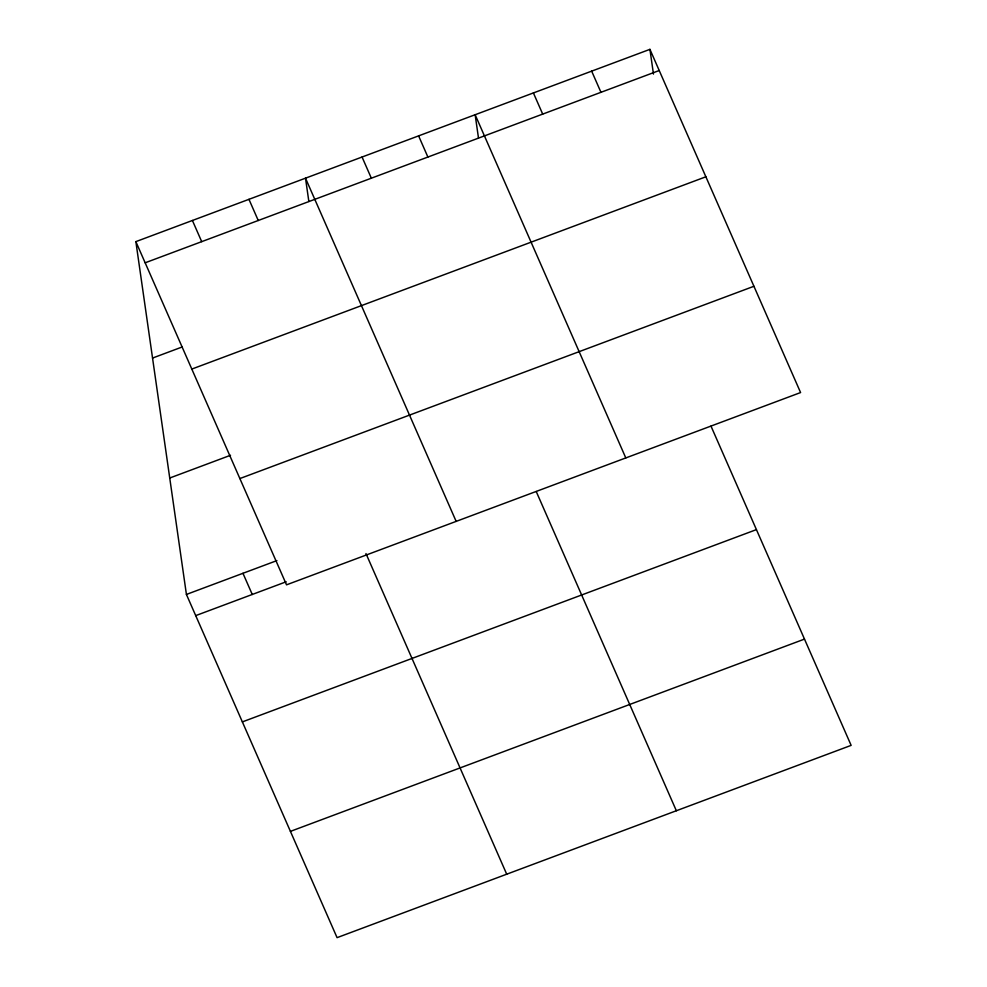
<?xml version="1.0" encoding="UTF-8"?>
<svg xmlns="http://www.w3.org/2000/svg" width="987" height="987" viewBox="0 0 987 987"><rect width="100%" height="100%" fill="white"/><g stroke="black" fill="none" stroke-linecap="round" stroke-linejoin="round"><path stroke-width="1.48" d="M135.861 241.63L649.927 49.35L800.58 392.555L286.526 584.835L135.861 241.63L186.42 594.445L337.073 937.65L851.139 745.37L710.998 426.137M145.163 262.801L659.217 70.521M152.553 358.059L182.237 346.955M191.811 369.076L705.865 176.796M169.739 478.016L230.526 455.278M239.878 478.559L753.932 286.279M186.42 594.445L276.891 560.604M195.722 615.617L286.193 581.775M242.37 721.892L756.424 529.612M290.425 831.375L804.479 639.107M591.657 71.138L600.96 92.309M533.399 92.938L542.702 114.11M625.795 457.931L475.142 114.726L478.485 138.007M418.599 135.873L427.889 157.044M536.225 491.514L676.354 810.746M362.056 157.032L371.346 178.203M456.154 521.383L305.501 178.178L308.845 201.459M248.958 199.325L258.249 220.496M365.967 553.559L506.713 874.198M192.416 220.483L201.706 241.655M242.962 573.299L252.265 594.47M649.927 49.35L653.468 74.087"/></g></svg>
